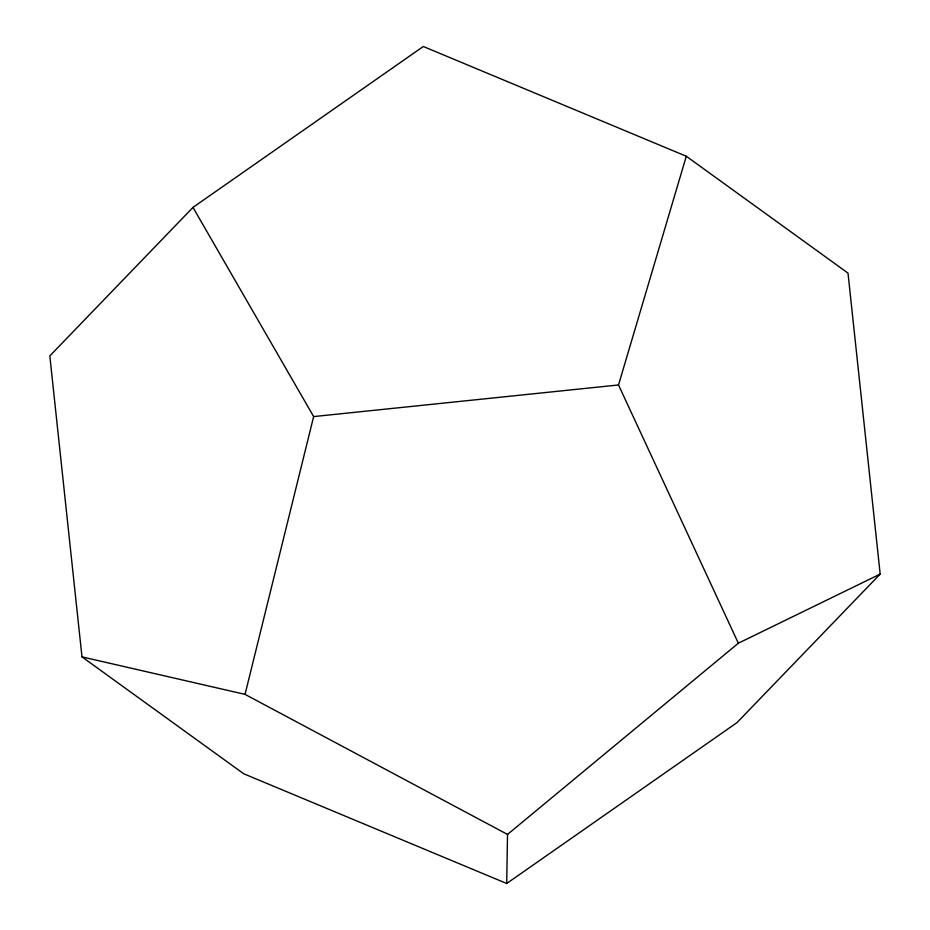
<?xml version="1.0" encoding="UTF-8"?>
<svg xmlns="http://www.w3.org/2000/svg" width="930" height="930" viewBox="0 0 930 930"><rect width="100%" height="100%" fill="white"/><g stroke="black" fill="none" stroke-linecap="round" stroke-linejoin="round"><path stroke-width="1.4" d="M506.699 883.5L507.524 834.431L738.35 643.211L880.175 574.077L848.009 273.118L686.294 156.24L423.301 46.5L192.987 207.402L49.825 355.923L81.991 656.882L243.707 773.76L506.699 883.5L737.013 722.598L880.175 574.077M507.524 834.431L245.043 694.373L313.643 416.582L192.987 207.402M738.35 643.211L618.52 384.962L686.294 156.24M313.643 416.582L618.52 384.962M81.991 656.882L245.043 694.373"/></g></svg>
